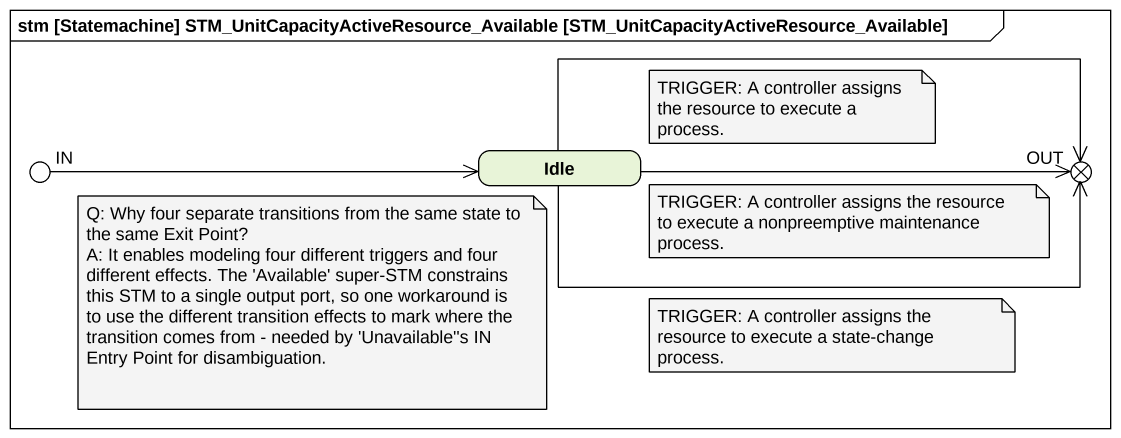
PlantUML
@startuml
mainframe stm [Statemachine] STM_UnitCapacityActiveResource_Available [STM_UnitCapacityActiveResource_Available]
hide empty description
state IN <<choice>>
state Idle
state OUT <<choice>>
IN -right-> Idle
Idle -right-> OUT
Idle -right-> OUT
Idle -right-> OUT
note as N1
  TRIGGER: A controller assigns the resource to execute a process.
end note
note as N2
  Q: Why four separate transitions from the same state to the same Exit Point?
  A: It enables modeling four different triggers and four different effects. The 'Available' super-STM constrains this STM to a single output port, so one workaround is to use the different transition effects to mark where the transition comes from - needed by 'Unavailable''s IN Entry Point for disambiguation.
end note
note as N3
  TRIGGER: A controller assigns the resource to execute a nonpreemptive maintenance process.
end note
note as N4
  TRIGGER: A controller assigns the resource to execute a state-change process.
end note
@enduml
